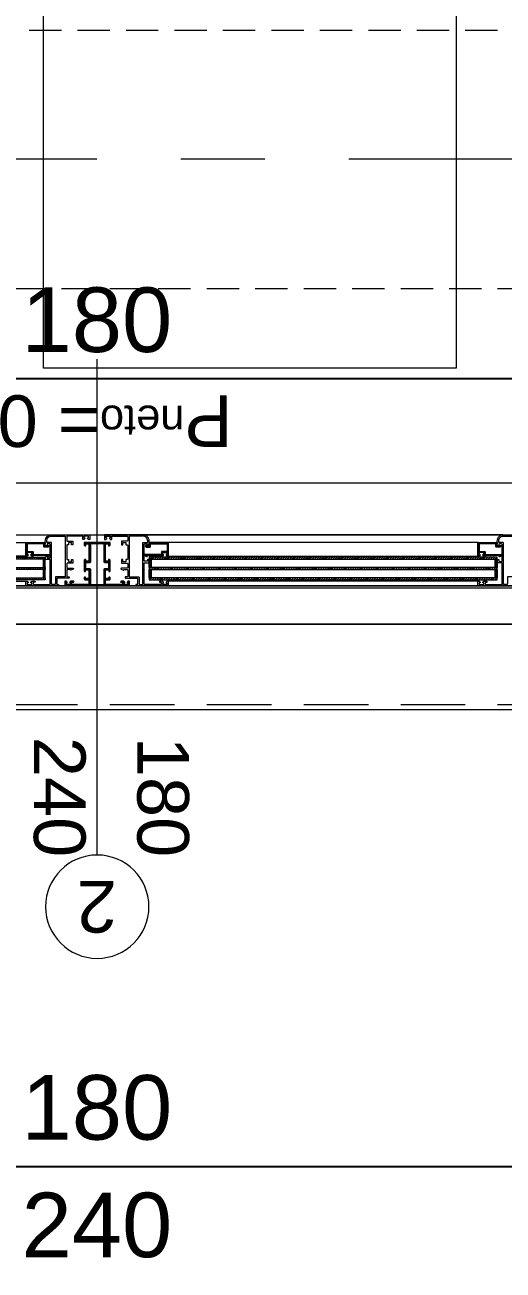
# Model space of a CAD drawing. Header units: feet. Extents: x 92587 to 97987, y -55119 to -48334.
# Drawn here: x 95160.2 to 95252.7, y -54312.4 to -54071.4 of the extents above; entities that cross this region are included whole.
import ezdxf

# ---------------------------------------------------------------- set-up
doc = ezdxf.new("R2010")
doc.units = ezdxf.units.FT
doc.header["$LTSCALE"] = 50
doc.header["$MEASUREMENT"] = 0
doc.linetypes.add('AXES', pattern=[2, 1.25, -0.25, 0.25, -0.25])
doc.linetypes.add('CACHE', pattern=[0.375, 0.25, -0.125])
doc.layers.get('0').update_dxf_attribs({"color": 8})
for name, color, linetype in [('AXES', 10, 'AXES'), ('BORD', 5, 'Continuous'), ('COTE 50ème', 1, 'Continuous')]:
    doc.layers.add(name, color=color, linetype=linetype)
for name, color, linetype, lineweight in [('BETON CACHE', 4, 'CACHE', 5), ('CONSOLE ISOL.', 214, 'Continuous', 15), ('MACONNERIE COUPE', 7, 'Continuous', 30), ('mobilimi', 8, 'Continuous', 9), ('WINDOWS', 21, 'Continuous', 5)]:
    doc.layers.add(name, color=color, linetype=linetype, lineweight=lineweight)
doc.styles.add('GENERATED_STYLE_1', font='arial.ttf')
doc.styles.add('RS_TXT_50', font='arial.ttf', dxfattribs={"height": 12.5})
doc.dimstyles.new('RS_50CM_LINEAIRE', dxfattribs={"dimscale": 5, "dimtxt": 12.5, "dimasz": 1.5, "dimexe": 1, "dimexo": 2.5, "dimgap": 1, "dimtad": 1, "dimdec": 1, "dimrnd": 0.5, "dimdsep": 46, "dimtxsty": 'RS_TXT_50', "dimblk1": 'ARCHTICK', "dimblk2": 'ARCHTICK', "dimsah": 1, "dimcen": 2.5, "dimdle": 1, "dimclrt": 4, "dimadec": 0, "dimazin": 2, "dimtfac": 1, "dimtdec": 1, "dimtix": 1, "dimtmove": 2, "dimatfit": 3, "dimfxl": 1, "dimtolj": 1, "dimtzin": 0, "dimarcsym": 0})
pattern_1 = [(135, (-46708.70849, -43852.52553), (-0.08838834765, -0.08838834765), [])]
pattern_2 = [(135, (-46708.9128, -43852.52553), (-0.2209708691, -0.2209708691), [])]

# ---------------------------------------------------------------- blocks, each defined once
blk = doc.blocks.new('A$C1cd8c289')
at = {"layer": 'AXES', "lineweight": 5, "ltscale": 1.3}
blk.add_line((3195, -3235), (-1985, -3235), dxfattribs=at)
blk = doc.blocks.new('DRITARE POS 2')
at = {"layer": 'WINDOWS'}
h = blk.add_hatch(dxfattribs=at)
h.set_pattern_fill('ANSI31', color=140, scale=2.5, angle=450)
h.set_pattern_definition(pattern_2)
h.paths.add_polyline_path([(-8.71, -80.01), (-8.71, -12.58), (-8.31, -12.58), (-8.31, -80.01)])
h.paths.add_polyline_path([(-6.71, -80.01), (-6.71, -12.58), (-6.31, -12.58), (-6.31, -80.01)])
h.paths.add_polyline_path([(-4.71, -80.02), (-4.71, -12.58), (-4.31, -12.58), (-4.31, -80.02)])
at = {"layer": 'WINDOWS', "transparency": 33554559}
h = blk.add_hatch(dxfattribs=at)
h.set_pattern_fill('ANSI31', color=140, angle=450)
h.set_pattern_definition([(135, (-46708.90849, -43835.52553), (-0.08838834765, -0.08838834765), [])])
h.paths.add_polyline_path([(-6.71, -12.58), (-8.31, -12.58), (-8.31, -12.98), (-6.71, -12.98)])
h.paths.add_polyline_path([(-4.71, -12.58), (-6.31, -12.58), (-6.31, -12.98), (-4.71, -12.98)])
h.paths.add_polyline_path([(-6.71, -79.61), (-8.31, -79.61), (-8.31, -80.01), (-6.71, -80.01)])
h.paths.add_polyline_path([(-4.71, -79.61), (-6.31, -79.61), (-6.31, -80.01), (-4.71, -80.01)])
h = blk.add_hatch(dxfattribs=at)
h.set_pattern_fill('ANSI31', color=256, angle=450)
h.set_pattern_definition(pattern_1)
h.paths.add_polyline_path([(-1.49, -76.33, 0.414214), (-1.55, -76.27), (-4.06, -76.27, 0.414214), (-4.11, -76.33), (-4.11, -76.54, 0.250765), (-4.09, -76.58), (-3.92, -76.71, 0.599022), (-3.83, -76.67), (-3.83, -76.59, -0.414214), (-3.78, -76.54), (-3.51, -76.54, -0.414214), (-3.46, -76.59), (-3.46, -77.34, -0.414214), (-3.51, -77.39), (-3.78, -77.39, -0.414214), (-3.83, -77.34), (-3.83, -77.26, 0.599022), (-3.92, -77.22), (-4.09, -77.35, 0.250765), (-4.11, -77.39), (-4.11, -77.6, 0.414214), (-4.06, -77.66), (-4.02, -77.66), (-4.02, -80.34, -0.414214), (-4.07, -80.4), (-4.15, -80.4, 0.603122), (-4.23, -80.55), (-3.98, -80.9, 0.737396), (-3.81, -80.85), (-3.81, -77.71, -0.414214), (-3.76, -77.66), (-3.31, -77.66, 0.414214), (-3.22, -77.56), (-3.22, -76.55, -0.414214), (-3.16, -76.5), (-1.81, -76.5, -0.414214), (-1.72, -76.59), (-1.72, -79.63, -0.414214), (-1.81, -79.73), (-2.28, -79.73, 0.414214), (-2.37, -79.82), (-2.37, -80.56, 1.657435), (-2.12, -80.43, -0.247394), (-2.15, -80.38), (-2.15, -80.01, -0.414214), (-2.09, -79.95), (-1.74, -79.95), (-1.74, -80.01), (-1.49, -80.01), (-1.49, -79.95)])
at = {"layer": 'WINDOWS'}
h = blk.add_hatch(dxfattribs=at)
h.set_pattern_fill('ANSI31', color=256, angle=450)
h.set_pattern_definition(pattern_1)
h.paths.add_polyline_path([(-9.61, -85.22, -0.414214), (-9.56, -85.16), (-9.26, -85.16, -0.414214), (-9.2, -85.22), (-9.2, -85.44, 1), (-9, -85.44), (-9, -84.9, 0.250765), (-9.02, -84.86), (-9.19, -84.74, 0.599022), (-9.28, -84.79), (-9.28, -84.87, -0.414214), (-9.33, -84.92), (-9.59, -84.92, -0.414214), (-9.65, -84.87), (-9.65, -84.08, -0.414214), (-9.59, -84.03), (-9.33, -84.03, -0.414214), (-9.28, -84.08), (-9.28, -84.19, 0.599022), (-9.19, -84.24), (-9.02, -84.13, 0.250765), (-9, -84.08), (-9, -83.84, 0.414214), (-9.05, -83.78), (-9.84, -83.78, 0.414214), (-9.89, -83.84), (-9.89, -90.06), (-9.89, -96.27, 0.414214), (-9.84, -96.33), (-9.05, -96.33, 0.414214), (-9, -96.27), (-9, -96.03, 0.250765), (-9.02, -95.98), (-9.19, -95.87, 0.599022), (-9.28, -95.92), (-9.28, -96.03, -0.414214), (-9.33, -96.08), (-9.59, -96.08, -0.414214), (-9.65, -96.03), (-9.65, -95.24, -0.414214), (-9.59, -95.19), (-9.33, -95.19, -0.414214), (-9.28, -95.24), (-9.28, -95.32, 0.599022), (-9.19, -95.37), (-9.02, -95.25, 0.250765), (-9, -95.21), (-9, -94.68, 1), (-9.2, -94.68), (-9.2, -94.89, -0.414214), (-9.26, -94.95), (-9.56, -94.95, -0.414214), (-9.61, -94.89), (-9.61, -91.72, -0.414214), (-9.56, -91.66), (-8.83, -91.66, -0.414214), (-8.74, -91.75), (-8.74, -92.41, 0.414214), (-8.55, -92.59), (-8.29, -92.59, 0.198912), (-8.25, -92.58), (-8.19, -92.52, 0.198912), (-8.18, -92.48), (-8.18, -92.37, 0.414214), (-8.23, -92.31), (-8.4, -92.31, -0.414214), (-8.46, -92.26), (-8.46, -91.75, -0.414214), (-8.36, -91.66), (-6.91, -91.66, -0.414214), (-6.81, -91.75), (-6.81, -92.26, -0.414214), (-6.87, -92.31), (-7.04, -92.31, 0.414214), (-7.09, -92.37), (-7.09, -92.48, 0.198912), (-7.08, -92.52), (-7.02, -92.58, 0.198912), (-6.98, -92.59), (-4.97, -92.59, 0.198912), (-4.93, -92.58), (-4.78, -92.42, 0.198912), (-4.76, -92.38), (-4.76, -92.31, 0.414214), (-4.82, -92.26), (-5, -92.26, -0.340481), (-5.13, -92.16), (-5.13, -91.75, -0.414214), (-5.04, -91.66), (-1.87, -91.66, -0.414214), (-1.77, -91.75), (-1.77, -92.16, -0.414214), (-1.87, -92.26), (-2.09, -92.26, 0.414214), (-2.15, -92.31), (-2.15, -92.38, 0.198912), (-2.13, -92.42), (-1.98, -92.58, 0.198912), (-1.94, -92.59), (-1.55, -92.59, 0.414214), (-1.49, -92.54), (-1.49, -90.06), (-1.49, -87.57, 0.414214), (-1.55, -87.52), (-1.94, -87.52, 0.198912), (-1.98, -87.53), (-2.13, -87.69, 0.198912), (-2.15, -87.73), (-2.15, -87.8, 0.414214), (-2.09, -87.85), (-1.87, -87.85, -0.414214), (-1.77, -87.95), (-1.77, -88.36, -0.414214), (-1.87, -88.45), (-5.04, -88.45, -0.414214), (-5.13, -88.36), (-5.13, -87.95, -0.340481), (-5, -87.85), (-4.82, -87.85, 0.414214), (-4.76, -87.8), (-4.76, -87.73, 0.198912), (-4.78, -87.69), (-4.93, -87.53, 0.198912), (-4.97, -87.52), (-6.98, -87.52, 0.198912), (-7.02, -87.53), (-7.08, -87.59, 0.198912), (-7.09, -87.63), (-7.09, -87.74, 0.414214), (-7.04, -87.8), (-6.87, -87.8, -0.414214), (-6.81, -87.85), (-6.81, -88.36, -0.414214), (-6.91, -88.45), (-8.36, -88.45, -0.414214), (-8.46, -88.36), (-8.46, -87.85, -0.414214), (-8.4, -87.8), (-8.23, -87.8, 0.414214), (-8.18, -87.74), (-8.18, -87.63, 0.198912), (-8.19, -87.59), (-8.25, -87.53, 0.198912), (-8.29, -87.52), (-8.55, -87.52, 0.414214), (-8.74, -87.7), (-8.74, -88.36, -0.414214), (-8.83, -88.45), (-9.56, -88.45, -0.414214), (-9.61, -88.39)])
h.paths.add_polyline_path([(-9.56, -88.73), (-6.63, -88.73), (-6.53, -88.64), (-6.53, -87.89), (-6.44, -87.8), (-5.51, -87.8), (-5.41, -87.89), (-5.41, -88.64), (-5.32, -88.73), (-1.83, -88.73), (-1.77, -88.79), (-1.77, -90.06), (-1.77, -91.32), (-1.83, -91.38), (-5.32, -91.38), (-5.41, -91.47), (-5.41, -92.22), (-5.51, -92.31), (-6.44, -92.31), (-6.53, -92.22), (-6.53, -91.47), (-6.63, -91.38), (-9.56, -91.38), (-9.61, -91.32), (-9.61, -90.06), (-9.61, -88.79)], flags=16)
h = blk.add_hatch(dxfattribs=at)
h.set_pattern_fill('ANSI31', color=140, scale=2.5, angle=450)
h.set_pattern_definition(pattern_2)
h.paths.add_polyline_path([(-8.71, -100.09), (-8.71, -167.42), (-8.31, -167.42), (-8.31, -100.09)])
h.paths.add_polyline_path([(-6.71, -100.09), (-6.71, -167.42), (-6.31, -167.42), (-6.31, -100.09)])
h.paths.add_polyline_path([(-4.71, -100.09), (-4.71, -167.42), (-4.31, -167.42), (-4.31, -100.09)])
at = {"layer": 'WINDOWS', "transparency": 33554559}
h = blk.add_hatch(dxfattribs=at)
h.set_pattern_fill('ANSI31', color=140, angle=450)
h.set_pattern_definition([(135, (-46708.90849, -43869.52553), (-0.08838834765, -0.08838834765), [])])
h.paths.add_polyline_path([(-6.71, -167.42), (-8.31, -167.42), (-8.31, -167.02), (-6.71, -167.02)])
h.paths.add_polyline_path([(-4.71, -167.42), (-6.31, -167.42), (-6.31, -167.02), (-4.71, -167.02)])
h.paths.add_polyline_path([(-6.71, -100.49), (-8.31, -100.49), (-8.31, -100.09), (-6.71, -100.09)])
h.paths.add_polyline_path([(-4.71, -100.49), (-6.31, -100.49), (-6.31, -100.09), (-4.71, -100.09)])
h = blk.add_hatch(dxfattribs=at)
h.set_pattern_fill('ANSI31', color=256, angle=450)
h.set_pattern_definition(pattern_1)
h.paths.add_polyline_path([(-1.49, -100.16), (-1.49, -100.1), (-1.74, -100.1), (-1.74, -100.16), (-2.09, -100.16, -0.414214), (-2.15, -100.1), (-2.15, -99.73, -0.247394), (-2.12, -99.68, 1.657435), (-2.37, -99.55), (-2.37, -100.29, 0.414214), (-2.28, -100.38), (-1.81, -100.38, -0.414214), (-1.72, -100.48), (-1.72, -103.52, -0.414214), (-1.81, -103.61), (-3.16, -103.61, -0.414214), (-3.22, -103.56), (-3.22, -102.55, 0.414214), (-3.31, -102.46), (-3.76, -102.46, -0.414214), (-3.81, -102.4), (-3.81, -99.26, 0.737396), (-3.98, -99.21), (-4.23, -99.57, 0.603122), (-4.15, -99.71), (-4.07, -99.71, -0.414214), (-4.02, -99.77), (-4.02, -102.46), (-4.06, -102.46, 0.414214), (-4.11, -102.51), (-4.11, -102.72, 0.250765), (-4.09, -102.76), (-3.92, -102.89, 0.599022), (-3.83, -102.85), (-3.83, -102.77, -0.414214), (-3.78, -102.72), (-3.51, -102.72, -0.414214), (-3.46, -102.77), (-3.46, -103.52, -0.414214), (-3.51, -103.58), (-3.78, -103.58, -0.414214), (-3.83, -103.52), (-3.83, -103.44, 0.599022), (-3.92, -103.4), (-4.09, -103.53, 0.250765), (-4.11, -103.58), (-4.11, -103.78, 0.414214), (-4.06, -103.84), (-1.55, -103.84, 0.414214), (-1.49, -103.78)])
h = blk.add_hatch(dxfattribs=at)
h.set_pattern_fill('ANSI31', color=256, angle=450)
h.set_pattern_definition([(135, (-46708.71279, -43862.46996), (-0.08838834765, -0.08838834765), [])])
h.paths.add_polyline_path([(-1.72, -167.05, -0.414214), (-1.81, -167.14), (-2.28, -167.14, 0.414214), (-2.37, -167.23), (-2.37, -167.97, 1.835735), (-2.15, -167.82), (-2.15, -167.36), (-1.74, -167.36), (-1.5, -167.42), (-1.5, -163.74, 0.414214), (-1.55, -163.69), (-4.06, -163.69, 0.414214), (-4.12, -163.74), (-4.12, -163.95, 0.250765), (-4.09, -163.99), (-3.92, -164.12, 0.599022), (-3.84, -164.08), (-3.84, -163.95), (-3.46, -163.95), (-3.46, -164.81), (-3.84, -164.81), (-3.84, -164.67, 0.649779), (-3.93, -164.63), (-4.1, -164.76, 0.212283), (-4.12, -164.81), (-4.12, -165.01, 0.414214), (-4.06, -165.07), (-4.02, -165.07), (-4.02, -167.81), (-4.15, -167.81, 0.603122), (-4.23, -167.96), (-3.99, -168.31, 0.737396), (-3.82, -168.26), (-3.82, -165.07), (-3.31, -165.07, 0.414214), (-3.22, -164.97), (-3.22, -163.91), (-1.81, -163.91, -0.414214), (-1.72, -164)])
at = {"layer": 'WINDOWS', "color": 165, "linetype": 'CACHE'}
blk.add_line((-32.9, -180), (-32.9, 0), dxfattribs=at)
at = {"layer": 'WINDOWS'}
for p, q in [((-0.01, -11.48), (0, -81.19)), ((-9.89, -16.28), (-9.89, -76.34)), ((-9, -16.26), (-9, -76.34)), ((-4.11, -76.33), (-4.12, -16.26)), ((-1.5, -16.26), (-1.49, -76.33)), ((-5.98, -80.95), (-7.66, -80.95)), ((-0.01, -168.52), (0, -98.92)), ((-9.89, -163.72), (-9.89, -103.78)), ((-9, -163.74), (-9, -103.78)), ((-4.11, -103.78), (-4.12, -163.74)), ((-1.5, -163.74), (-1.49, -103.78))]:
    blk.add_line(p, q, dxfattribs=at)
at = {"layer": 'WINDOWS', "color": 165}
blk.add_line((-61.99, -90.06), (34.01, -90.06), dxfattribs=at)
for points in [[(-9.9, 0), (-9.9, -180), (-33.9, -180), (-33.9, 0)], [(-10.3, -179.6), (-10.3, -0.4), (-9.9, 0), (-9.9, -180)], [(0, 0), (0, -180), (10, -180), (10, 0)]]:
    blk.add_lwpolyline(points, close=True, dxfattribs=at)
at = {"layer": 'WINDOWS'}
for points in [[(-9.9, -180), (-9.9, 0), (0, 0), (0, -180)], [(-1.77, -90.06), (-1.77, -88.79), (-1.83, -88.73), (-5.32, -88.73), (-5.41, -88.64), (-5.41, -87.89), (-5.51, -87.8), (-6.44, -87.8), (-6.53, -87.89), (-6.53, -88.64), (-6.63, -88.73), (-9.56, -88.73), (-9.61, -88.79), (-9.61, -90.06), (-9.61, -91.32), (-9.56, -91.38), (-6.63, -91.38), (-6.53, -91.47), (-6.53, -92.22), (-6.44, -92.31), (-5.51, -92.31), (-5.41, -92.22), (-5.41, -91.47), (-5.32, -91.38), (-1.83, -91.38), (-1.77, -91.32)]]:
    blk.add_lwpolyline(points, close=True, dxfattribs=at)
at = {"layer": 'WINDOWS', "color": 140}
for points in [[(-8.71, -80.01), (-8.71, -12.58), (-8.31, -12.58), (-8.31, -80.01)], [(-6.71, -80.01), (-6.71, -12.58), (-6.31, -12.58), (-6.31, -80.01)], [(-4.71, -80.02), (-4.71, -12.58), (-4.31, -12.58), (-4.31, -80.02)], [(-6.71, -79.61), (-8.31, -79.61), (-8.31, -80.01), (-6.71, -80.01)], [(-4.71, -79.61), (-6.31, -79.61), (-6.31, -80.01), (-4.71, -80.01)], [(-8.71, -100.09), (-8.71, -167.42), (-8.31, -167.42), (-8.31, -100.09)], [(-6.71, -100.49), (-8.31, -100.49), (-8.31, -100.09), (-6.71, -100.09)], [(-6.71, -100.09), (-6.71, -167.42), (-6.31, -167.42), (-6.31, -100.09)], [(-4.71, -100.49), (-6.31, -100.49), (-6.31, -100.09), (-4.71, -100.09)], [(-4.71, -100.09), (-4.71, -167.42), (-4.31, -167.42), (-4.31, -100.09)], [(-6.71, -167.42), (-8.31, -167.42), (-8.31, -167.02), (-6.71, -167.02)], [(-4.71, -167.42), (-6.31, -167.42), (-6.31, -167.02), (-4.71, -167.02)]]:
    blk.add_lwpolyline(points, close=True, dxfattribs=at)
at = {"layer": 'WINDOWS'}
for points in [[(0, -88.58, -0.414214), (-0.06, -88.64), (-0.84, -88.64, -0.414214), (-0.9, -88.58), (-0.9, -88.38, -0.250765), (-0.87, -88.33), (-0.7, -88.2, -0.599022), (-0.62, -88.24), (-0.62, -88.34, 0.414214), (-0.56, -88.39), (-0.3, -88.39, 0.414214), (-0.24, -88.34), (-0.24, -87.55, 0.414214), (-0.3, -87.5), (-0.56, -87.5, 0.414214), (-0.62, -87.55), (-0.62, -87.65, -0.599022), (-0.7, -87.69), (-0.87, -87.56, -0.250765), (-0.9, -87.52), (-0.9, -87.31, -0.414214), (-0.84, -87.26), (-0.34, -87.26, 0.414214), (-0.28, -87.2), (-0.28, -84.25, 0.414214), (-0.37, -84.16), (-1.12, -84.16, 0.414214), (-1.21, -84.25), (-1.21, -85.28, -0.414214), (-1.31, -85.37), (-1.87, -85.37, -0.414214), (-1.96, -85.28), (-1.96, -85.15, -0.414214), (-1.9, -85.09), (-1.55, -85.09, 0.414214), (-1.49, -85.03), (-1.49, -84.59, 0.414214), (-1.55, -84.53), (-1.9, -84.53, -0.414214), (-1.96, -84.47), (-1.96, -84.21, 0.414214), (-2.02, -84.16), (-4.7, -84.16, 0.414214), (-4.76, -84.21), (-4.76, -84.47, -0.414214), (-4.82, -84.53), (-5.17, -84.53, 0.414214), (-5.23, -84.59), (-5.23, -85.03, 0.414214), (-5.17, -85.09), (-4.82, -85.09, -0.414214), (-4.76, -85.15), (-4.76, -85.28, -0.414214), (-4.85, -85.37), (-5.41, -85.37, -0.414214), (-5.51, -85.28), (-5.51, -84.25, 0.414214), (-5.6, -84.16), (-6.38, -84.16, 0.414214), (-6.48, -84.25), (-6.48, -85.37, -0.809546), (-6.66, -85.41), (-6.85, -84.98, -0.543142), (-6.79, -84.9, 0.414214), (-6.74, -84.85), (-6.74, -84.25, 0.414214), (-6.83, -84.16), (-8.06, -84.16, 0.414214), (-8.12, -84.21), (-8.12, -84.57, -0.414214), (-8.18, -84.62), (-8.34, -84.62, -0.414214), (-8.4, -84.57), (-8.4, -82.35, 0.414214), (-8.49, -82.25), (-9.56, -82.25, 0.414214), (-9.61, -82.31), (-9.61, -82.51, -0.414214), (-9.67, -82.57), (-9.84, -82.57, -0.414214), (-9.89, -82.51), (-9.89, -76.34, -0.414214), (-9.84, -76.28), (-9.05, -76.28, -0.414214), (-9, -76.34), (-9, -76.54, -0.250765), (-9.02, -76.59), (-9.19, -76.72, -0.599022), (-9.28, -76.67), (-9.28, -76.58, 0.414214), (-9.33, -76.52), (-9.59, -76.52, 0.414214), (-9.65, -76.58), (-9.65, -77.36, 0.414214), (-9.59, -77.42), (-9.33, -77.42, 0.414214), (-9.28, -77.36), (-9.28, -77.27, -0.599022), (-9.19, -77.22), (-9.02, -77.35, -0.250765), (-9, -77.4), (-9, -77.98, -0.414214), (-9.05, -78.03), (-9.15, -78.03, -0.414214), (-9.2, -77.98), (-9.2, -77.72, 0.414214), (-9.26, -77.66), (-9.56, -77.66, 0.414214), (-9.61, -77.72), (-9.61, -80.89, 0.414214), (-9.56, -80.95), (-4.82, -80.95, 0.414214), (-4.76, -80.89), (-4.76, -80.07, -0.414214), (-4.71, -80.01), (-4.32, -80.01, -0.198912), (-4.28, -80.03), (-4.13, -80.18, -0.198912), (-4.11, -80.22), (-4.11, -80.29, -0.414214), (-4.17, -80.35), (-4.39, -80.35, 0.414214), (-4.48, -80.44), (-4.48, -80.85, 0.414214), (-4.39, -80.95), (-1.87, -80.95, 0.414214), (-1.77, -80.85), (-1.77, -80.44, 0.414214), (-1.87, -80.35), (-2.09, -80.35, -0.414214), (-2.15, -80.29), (-2.15, -80.22, -0.198912), (-2.13, -80.18), (-1.98, -80.03, -0.198912), (-1.94, -80.01), (-1.21, -80.01, -0.414214), (0, -81.23)], [(-1.74, -79.95), (-2.09, -79.95, 0.414214), (-2.15, -80.01), (-2.15, -80.38, 0.247394), (-2.12, -80.43, -1.657435), (-2.37, -80.56), (-2.37, -79.82, -0.414214), (-2.28, -79.73), (-1.81, -79.73, 0.414214), (-1.72, -79.63), (-1.72, -76.59, 0.414214), (-1.81, -76.5), (-3.16, -76.5, 0.414214), (-3.22, -76.55), (-3.22, -77.56, -0.414214), (-3.31, -77.66), (-3.76, -77.66, 0.414214), (-3.81, -77.71), (-3.81, -80.85, -0.737396), (-3.98, -80.9), (-4.23, -80.55, -0.603122), (-4.15, -80.4), (-4.07, -80.4, 0.414214), (-4.02, -80.34), (-4.02, -77.66), (-4.06, -77.66, -0.414214), (-4.11, -77.6), (-4.11, -77.39, -0.250765), (-4.09, -77.35), (-3.92, -77.22, -0.599022), (-3.83, -77.26), (-3.83, -77.34, 0.414214), (-3.78, -77.39), (-3.51, -77.39, 0.414214), (-3.46, -77.34), (-3.46, -76.59, 0.414214), (-3.51, -76.54), (-3.78, -76.54, 0.414214), (-3.83, -76.59), (-3.83, -76.67, -0.599022), (-3.92, -76.71), (-4.09, -76.58, -0.250765), (-4.11, -76.54), (-4.11, -76.33, -0.414214), (-4.06, -76.27), (-1.55, -76.27, -0.414214), (-1.49, -76.33), (-1.49, -79.95), (-1.49, -80.01), (-1.74, -80.01)], [(-1.49, -80.39, -0.414214), (-1.4, -80.29), (-1.18, -80.29), (-1.18, -80.29, -0.414214), (-0.28, -81.23), (-0.28, -83.82, -0.414214), (-0.34, -83.88), (-8.06, -83.88, -0.414214), (-8.12, -83.82), (-8.12, -82.07, 0.414214), (-8.21, -81.97), (-9.52, -81.97, -0.414214), (-9.61, -81.88), (-9.61, -81.32, -0.414214), (-9.52, -81.23), (-1.59, -81.23, 0.414214), (-1.49, -81.13)], [(-1.49, -90.06), (-1.49, -87.57, 0.414214), (-1.55, -87.52), (-1.94, -87.52, 0.198912), (-1.98, -87.53), (-2.13, -87.69, 0.198912), (-2.15, -87.73), (-2.15, -87.8, 0.414214), (-2.09, -87.85), (-1.87, -87.85, -0.414214), (-1.77, -87.95), (-1.77, -88.36, -0.414214), (-1.87, -88.45), (-5.04, -88.45, -0.414214), (-5.13, -88.36), (-5.13, -87.95, -0.340481), (-5, -87.85), (-4.82, -87.85, 0.414214), (-4.76, -87.8), (-4.76, -87.73, 0.198912), (-4.78, -87.69), (-4.93, -87.53, 0.198912), (-4.97, -87.52), (-6.98, -87.52, 0.198912), (-7.02, -87.53), (-7.08, -87.59, 0.198912), (-7.09, -87.63), (-7.09, -87.74, 0.414214), (-7.04, -87.8), (-6.87, -87.8, -0.414214), (-6.81, -87.85), (-6.81, -88.36, -0.414214), (-6.91, -88.45), (-8.36, -88.45, -0.414214), (-8.46, -88.36), (-8.46, -87.85, -0.414214), (-8.4, -87.8), (-8.23, -87.8, 0.414214), (-8.18, -87.74), (-8.18, -87.63, 0.198912), (-8.19, -87.59), (-8.25, -87.53, 0.198912), (-8.29, -87.52), (-8.55, -87.52, 0.414214), (-8.74, -87.7), (-8.74, -88.36, -0.414214), (-8.83, -88.45), (-9.56, -88.45, -0.414214), (-9.61, -88.39), (-9.61, -85.22, -0.414214), (-9.56, -85.16), (-9.26, -85.16, -0.414214), (-9.2, -85.22), (-9.2, -85.44, 1), (-9, -85.44), (-9, -84.9, 0.250765), (-9.02, -84.86), (-9.19, -84.74, 0.599022), (-9.28, -84.79), (-9.28, -84.87, -0.414214), (-9.33, -84.92), (-9.59, -84.92, -0.414214), (-9.65, -84.87), (-9.65, -84.08, -0.414214), (-9.59, -84.03), (-9.33, -84.03, -0.414214), (-9.28, -84.08), (-9.28, -84.19, 0.599022), (-9.19, -84.24), (-9.02, -84.13, 0.250765), (-9, -84.08), (-9, -83.84, 0.414214), (-9.05, -83.78), (-9.84, -83.78, 0.414214), (-9.89, -83.84), (-9.89, -90.06), (-9.89, -96.27, 0.414214), (-9.84, -96.33), (-9.05, -96.33, 0.414214), (-9, -96.27), (-9, -96.03, 0.250765), (-9.02, -95.98), (-9.19, -95.87, 0.599022), (-9.28, -95.92), (-9.28, -96.03, -0.414214), (-9.33, -96.08), (-9.59, -96.08, -0.414214), (-9.65, -96.03), (-9.65, -95.24, -0.414214), (-9.59, -95.19), (-9.33, -95.19, -0.414214), (-9.28, -95.24), (-9.28, -95.32, 0.599022), (-9.19, -95.37), (-9.02, -95.25, 0.250765), (-9, -95.21), (-9, -94.68, 1), (-9.2, -94.68), (-9.2, -94.89, -0.414214), (-9.26, -94.95), (-9.56, -94.95, -0.414214), (-9.61, -94.89), (-9.61, -91.72, -0.414214), (-9.56, -91.66), (-8.83, -91.66, -0.414214), (-8.74, -91.75), (-8.74, -92.41, 0.414214), (-8.55, -92.59), (-8.29, -92.59, 0.198912), (-8.25, -92.58), (-8.19, -92.52, 0.198912), (-8.18, -92.48), (-8.18, -92.37, 0.414214), (-8.23, -92.31), (-8.4, -92.31, -0.414214), (-8.46, -92.26), (-8.46, -91.75, -0.414214), (-8.36, -91.66), (-6.91, -91.66, -0.414214), (-6.81, -91.75), (-6.81, -92.26, -0.414214), (-6.87, -92.31), (-7.04, -92.31, 0.414214), (-7.09, -92.37), (-7.09, -92.48, 0.198912), (-7.08, -92.52), (-7.02, -92.58, 0.198912), (-6.98, -92.59), (-4.97, -92.59, 0.198912), (-4.93, -92.58), (-4.78, -92.42, 0.198912), (-4.76, -92.38), (-4.76, -92.31, 0.414214), (-4.82, -92.26), (-5, -92.26, -0.340481), (-5.13, -92.16), (-5.13, -91.75, -0.414214), (-5.04, -91.66), (-1.87, -91.66, -0.414214), (-1.77, -91.75), (-1.77, -92.16, -0.414214), (-1.87, -92.26), (-2.09, -92.26, 0.414214), (-2.15, -92.31), (-2.15, -92.38, 0.198912), (-2.13, -92.42), (-1.98, -92.58, 0.198912), (-1.94, -92.59), (-1.55, -92.59, 0.414214), (-1.49, -92.54)], [(0, -91.53, 0.414214), (-0.06, -91.47), (-0.84, -91.47, 0.414214), (-0.9, -91.53), (-0.9, -91.74, 0.250765), (-0.87, -91.78), (-0.7, -91.91, 0.599022), (-0.62, -91.87), (-0.62, -91.77, -0.414214), (-0.56, -91.72), (-0.3, -91.72, -0.414214), (-0.24, -91.77), (-0.24, -92.56, -0.414214), (-0.3, -92.61), (-0.56, -92.61, -0.414214), (-0.62, -92.56), (-0.62, -92.46, 0.599022), (-0.7, -92.42), (-0.87, -92.55, 0.250765), (-0.9, -92.59), (-0.9, -92.8, 0.414214), (-0.84, -92.86), (-0.34, -92.86, -0.414214), (-0.28, -92.91), (-0.28, -95.86, -0.414214), (-0.37, -95.95), (-1.12, -95.95, -0.414214), (-1.21, -95.86), (-1.21, -94.83, 0.414214), (-1.31, -94.74), (-1.87, -94.74, 0.414214), (-1.96, -94.83), (-1.96, -94.96, 0.414214), (-1.9, -95.02), (-1.55, -95.02, -0.414214), (-1.49, -95.08), (-1.49, -95.52, -0.414214), (-1.55, -95.58), (-1.9, -95.58, 0.414214), (-1.96, -95.64), (-1.96, -95.9, -0.414214), (-2.02, -95.95), (-4.7, -95.95, -0.414214), (-4.76, -95.9), (-4.76, -95.64, 0.414214), (-4.82, -95.58), (-5.17, -95.58, -0.414214), (-5.23, -95.52), (-5.23, -95.08, -0.414214), (-5.17, -95.02), (-4.82, -95.02, 0.414214), (-4.76, -94.96), (-4.76, -94.83, 0.414214), (-4.85, -94.74), (-5.41, -94.74, 0.414214), (-5.51, -94.83), (-5.51, -95.86, -0.414214), (-5.6, -95.95), (-6.38, -95.95, -0.414214), (-6.48, -95.86), (-6.48, -94.74, 0.809546), (-6.66, -94.7), (-6.85, -95.13, 0.543142), (-6.79, -95.21, -0.414214), (-6.74, -95.26), (-6.74, -95.86, -0.414214), (-6.83, -95.95), (-8.06, -95.95, -0.414214), (-8.12, -95.9), (-8.12, -95.54, 0.414214), (-8.18, -95.49), (-8.34, -95.49, 0.414214), (-8.4, -95.54), (-8.4, -97.76, -0.414214), (-8.49, -97.86), (-9.56, -97.86, -0.414214), (-9.61, -97.8), (-9.61, -97.6, 0.414214), (-9.67, -97.54), (-9.84, -97.54, 0.414214), (-9.89, -97.6), (-9.89, -103.78, 0.414214), (-9.84, -103.83), (-9.05, -103.83, 0.414214), (-9, -103.78), (-9, -103.57, 0.250765), (-9.02, -103.52), (-9.19, -103.39, 0.599022), (-9.28, -103.44), (-9.28, -103.53, -0.414214), (-9.33, -103.59), (-9.59, -103.59, -0.414214), (-9.65, -103.53), (-9.65, -102.75, -0.414214), (-9.59, -102.69), (-9.33, -102.69, -0.414214), (-9.28, -102.75), (-9.28, -102.84, 0.599022), (-9.19, -102.89), (-9.02, -102.76, 0.250765), (-9, -102.71), (-9, -102.13, 0.414214), (-9.05, -102.08), (-9.15, -102.08, 0.414214), (-9.2, -102.13), (-9.2, -102.39, -0.414214), (-9.26, -102.45), (-9.56, -102.45, -0.414214), (-9.61, -102.39), (-9.61, -99.22, -0.414214), (-9.56, -99.16), (-5.47, -99.16, -0.414214), (-5.41, -99.22), (-5.41, -100.04, 0.414214), (-5.36, -100.1), (-4.97, -100.1, 0.198912), (-4.93, -100.08), (-4.78, -99.93, 0.198912), (-4.76, -99.89), (-4.76, -99.82, 0.414214), (-4.82, -99.76), (-5.04, -99.76, -0.414214), (-5.13, -99.67), (-5.13, -99.26, -0.414214), (-5.04, -99.16), (-1.87, -99.16, -0.414214), (-1.77, -99.26), (-1.77, -99.67, -0.414214), (-1.87, -99.76), (-2.09, -99.76, 0.414214), (-2.15, -99.82), (-2.15, -99.89, 0.198912), (-2.13, -99.93), (-1.98, -100.08, 0.198912), (-1.94, -100.1), (-1.21, -100.1, 0.414214), (0, -98.88)], [(-1.49, -99.72, 0.414214), (-1.4, -99.82), (-1.18, -99.82), (-1.18, -99.82, 0.414214), (-0.28, -98.88), (-0.28, -96.29, 0.414214), (-0.34, -96.23), (-8.06, -96.23, 0.414214), (-8.12, -96.29), (-8.12, -98.04, -0.414214), (-8.21, -98.14), (-9.52, -98.14, 0.414214), (-9.61, -98.23), (-9.61, -98.79, 0.414214), (-9.52, -98.88), (-1.59, -98.88, -0.414214), (-1.49, -98.98)], [(-1.74, -100.16), (-2.09, -100.16, -0.414214), (-2.15, -100.1), (-2.15, -99.73, -0.247394), (-2.12, -99.68, 1.657435), (-2.37, -99.55), (-2.37, -100.29, 0.414214), (-2.28, -100.38), (-1.81, -100.38, -0.414214), (-1.72, -100.48), (-1.72, -103.52, -0.414214), (-1.81, -103.61), (-3.16, -103.61, -0.414214), (-3.22, -103.56), (-3.22, -102.55, 0.414214), (-3.31, -102.46), (-3.76, -102.46, -0.414214), (-3.81, -102.4), (-3.81, -99.26, 0.737396), (-3.98, -99.21), (-4.23, -99.57, 0.603122), (-4.15, -99.71), (-4.07, -99.71, -0.414214), (-4.02, -99.77), (-4.02, -102.46), (-4.06, -102.46, 0.414214), (-4.11, -102.51), (-4.11, -102.72, 0.250765), (-4.09, -102.76), (-3.92, -102.89, 0.599022), (-3.83, -102.85), (-3.83, -102.77, -0.414214), (-3.78, -102.72), (-3.51, -102.72, -0.414214), (-3.46, -102.77), (-3.46, -103.52, -0.414214), (-3.51, -103.58), (-3.78, -103.58, -0.414214), (-3.83, -103.52), (-3.83, -103.44, 0.599022), (-3.92, -103.4), (-4.09, -103.53, 0.250765), (-4.11, -103.58), (-4.11, -103.78, 0.414214), (-4.06, -103.84), (-1.55, -103.84, 0.414214), (-1.49, -103.78), (-1.49, -100.16), (-1.49, -100.1), (-1.74, -100.1)], [(-1.74, -167.36), (-2.09, -167.36, 0.414214), (-2.15, -167.42), (-2.15, -167.79, 0.247394), (-2.13, -167.84, -1.657435), (-2.37, -167.97), (-2.37, -167.23, -0.414214), (-2.28, -167.14), (-1.81, -167.14, 0.414214), (-1.72, -167.05), (-1.72, -164, 0.414214), (-1.81, -163.91), (-3.16, -163.91, 0.414214), (-3.22, -163.97), (-3.22, -164.97, -0.414214), (-3.31, -165.07), (-3.76, -165.07, 0.414214), (-3.82, -165.12), (-3.82, -168.26, -0.737396), (-3.99, -168.31), (-4.23, -167.96, -0.603122), (-4.15, -167.81), (-4.08, -167.81, 0.414214), (-4.02, -167.75), (-4.02, -165.07), (-4.06, -165.07, -0.414214), (-4.12, -165.01), (-4.12, -164.81, -0.250765), (-4.09, -164.76), (-3.92, -164.63, -0.599022), (-3.84, -164.67), (-3.84, -164.75, 0.414214), (-3.78, -164.81), (-3.52, -164.81, 0.414214), (-3.46, -164.75), (-3.46, -164, 0.414214), (-3.52, -163.95), (-3.78, -163.95, 0.414214), (-3.84, -164), (-3.84, -164.08, -0.599022), (-3.92, -164.12), (-4.09, -163.99, -0.250765), (-4.12, -163.95), (-4.12, -163.74, -0.414214), (-4.06, -163.69), (-1.55, -163.69, -0.414214), (-1.5, -163.74), (-1.5, -167.36), (-1.5, -167.42), (-1.74, -167.42)], [(-1.5, -167.79, -0.414214), (-1.4, -167.7), (-1.18, -167.7), (-1.18, -167.7, -0.414214), (-0.28, -168.63), (-0.28, -171.23, -0.414214), (-0.34, -171.28), (-8.07, -171.28, -0.414214), (-8.12, -171.23), (-8.12, -169.47, 0.414214), (-8.22, -169.38), (-9.52, -169.38, -0.414214), (-9.62, -169.29), (-9.62, -168.73, -0.414214), (-9.52, -168.63), (-1.59, -168.63, 0.414214), (-1.5, -168.54)]]:
    blk.add_lwpolyline(points, format="xyb", close=True, dxfattribs=at)
at = {"layer": 'WINDOWS', "color": 165}
blk.add_lwpolyline([(-71.99, -80.06, 1), (-71.99, -100.06, 1)], format="xyb", close=True, dxfattribs=at)
at = {"layer": 'WINDOWS'}
blk.add_lwpolyline([(-9.9, -169.92), (-9.9, -163.74, -0.414214), (-9.84, -163.69), (-9.06, -163.69, -0.414214), (-9, -163.74), (-9, -163.95, -0.250765), (-9.03, -163.99), (-9.19, -164.12, -0.599022), (-9.28, -164.08), (-9.28, -163.98, 0.414214), (-9.34, -163.93), (-9.6, -163.93, 0.414214), (-9.65, -163.98), (-9.65, -164.77, 0.414214), (-9.6, -164.82), (-9.34, -164.82, 0.414214), (-9.28, -164.77), (-9.28, -164.67, -0.599022), (-9.19, -164.63), (-9.03, -164.76, -0.250765), (-9, -164.81), (-9, -165.38, -0.414214), (-9.06, -165.44), (-9.15, -165.44, -0.414214), (-9.21, -165.38), (-9.21, -165.12, 0.414214), (-9.26, -165.07), (-9.56, -165.07, 0.414214), (-9.62, -165.12), (-9.62, -168.3, 0.414214), (-9.56, -168.35), (-5.47, -168.35, 0.414214), (-5.42, -168.3), (-5.42, -167.47, -0.414214), (-5.36, -167.42), (-4.97, -167.42, -0.198912), (-4.93, -167.44), (-4.78, -167.59, -0.198912), (-4.76, -167.63), (-4.76, -167.7, -0.414214), (-4.82, -167.75), (-5.04, -167.75, 0.414214), (-5.14, -167.85), (-5.14, -168.26, 0.414214), (-5.04, -168.35), (-1.87, -168.35, 0.414214), (-1.78, -168.26), (-1.78, -167.85, 0.414214), (-1.87, -167.75), (-2.09, -167.75, -0.414214), (-2.15, -167.7), (-2.15, -167.63, -0.198912), (-2.13, -167.59), (-1.98, -167.44, -0.198912), (-1.94, -167.42), (-1.22, -167.42, -0.414214), (0, -168.63)], format="xyb", dxfattribs=at)
at = {"layer": 'WINDOWS', "color": 165, "char_height": 10, "attachment_point": 7, "style": 'GENERATED_STYLE_1'}
for s, insert, rotation in [('\\A1;\\pt0;P{\\H0.6x;neto}= 0', (27.15, -116.22), 90), ('\\A1;\\pt0;240{\\H0.66x;\\S^  ;}', (-39.11, -74.88), 180), ('\\A1;\\pt0;2', (-66.99, -93.87), 90), ('\\A1;\\pt0;180{\\H0.66x;\\S^  ;}', (-39.11, -94.89), 180)]:
    blk.add_mtext(s, dxfattribs=dict(at, insert=insert, rotation=rotation))
blk = doc.blocks.new('_ArchTick')
at = {"color": 0, "linetype": 'ByBlock', "const_width": 0.15}
blk.add_lwpolyline([(-0.5, -0.5), (0.5, 0.5)], dxfattribs=at)
blk = doc.blocks.new('*D1781')
at = {"layer": 'COTE 50ème', "color": 0, "lineweight": -2, "ltscale": 0.5, "transparency": 16777216}
for p, q in [((95084.11, -54199.86), (95084.11, -54297.36)), ((95264.11, -54199.86), (95264.11, -54297.36)), ((95079.11, -54292.36), (95269.11, -54292.36))]:
    blk.add_line(p, q, dxfattribs=at)
at = {"layer": 'Defpoints', "color": 0, "ltscale": 0.5, "transparency": 16777216}
for p in [(95084.11, -54187.36), (95264.11, -54187.36), (95264.11, -54292.36)]:
    blk.add_point(p, dxfattribs=at)
at = {"layer": 'COTE 50ème', "color": 0, "lineweight": -2, "ltscale": 0.5, "transparency": 16777216, "xscale": 7.5, "yscale": 7.5, "zscale": 7.5, "rotation": 180}
blk.add_blockref('_ArchTick', (95084.11, -54292.36), dxfattribs=at)
at = {"layer": 'COTE 50ème', "color": 0, "lineweight": -2, "ltscale": 0.5, "transparency": 16777216, "xscale": 7.5, "yscale": 7.5, "zscale": 7.5}
blk.add_blockref('_ArchTick', (95264.11, -54292.36), dxfattribs=at)
at = {"layer": 'COTE 50ème', "color": 4, "lineweight": 5, "ltscale": 0.5, "transparency": 16777216, "char_height": 12.5, "attachment_point": 5, "style": 'RS_TXT_50'}
for s, insert in [('\\A1;180', (95174.11, -54280.98)), ('\\A1;240', (95174.11, -54303.74))]:
    blk.add_mtext(s, dxfattribs=dict(at, insert=insert))
blk = doc.blocks.new('*D1804')
at = {"layer": 'COTE 50ème', "color": 0, "lineweight": -2, "ltscale": 0.5, "transparency": 16777216}
for p, q in [((94724.11, -54199.86), (94724.11, -54337.36)), ((95349.11, -54199.86), (95349.11, -54337.36)), ((94719.11, -54332.36), (95354.11, -54332.36))]:
    blk.add_line(p, q, dxfattribs=at)
at = {"layer": 'Defpoints', "color": 0, "ltscale": 0.5, "transparency": 16777216}
for p in [(94724.11, -54187.36), (95349.11, -54187.36), (95349.11, -54332.36)]:
    blk.add_point(p, dxfattribs=at)
at = {"layer": 'COTE 50ème', "color": 0, "lineweight": -2, "ltscale": 0.5, "transparency": 16777216, "xscale": 7.5, "yscale": 7.5, "zscale": 7.5, "rotation": 180}
blk.add_blockref('_ArchTick', (94724.11, -54332.36), dxfattribs=at)
at = {"layer": 'COTE 50ème', "color": 0, "lineweight": -2, "ltscale": 0.5, "transparency": 16777216, "xscale": 7.5, "yscale": 7.5, "zscale": 7.5}
blk.add_blockref('_ArchTick', (95349.11, -54332.36), dxfattribs=at)
at = {"layer": 'COTE 50ème', "color": 4, "lineweight": 5, "ltscale": 0.5, "transparency": 16777216, "insert": (95036.61, -54320.98), "char_height": 12.5, "attachment_point": 5, "style": 'RS_TXT_50'}
blk.add_mtext('\\A1;625', dxfattribs=at)
blk = doc.blocks.new('*D1808')
at = {"layer": 'COTE 50ème', "color": 0, "lineweight": -2, "ltscale": 0.5, "transparency": 16777216}
for p, q in [((94514.11, -54084.86), (94514.11, -54377.36)), ((96914.11, -54084.86), (96914.11, -54377.36)), ((94509.11, -54372.36), (96919.11, -54372.36))]:
    blk.add_line(p, q, dxfattribs=at)
at = {"layer": 'Defpoints', "color": 0, "ltscale": 0.5, "transparency": 16777216}
for p in [(94514.11, -54072.36), (96914.11, -54072.36), (96914.11, -54372.36)]:
    blk.add_point(p, dxfattribs=at)
at = {"layer": 'COTE 50ème', "color": 0, "lineweight": -2, "ltscale": 0.5, "transparency": 16777216, "xscale": 7.5, "yscale": 7.5, "zscale": 7.5, "rotation": 180}
blk.add_blockref('_ArchTick', (94514.11, -54372.36), dxfattribs=at)
at = {"layer": 'COTE 50ème', "color": 0, "lineweight": -2, "ltscale": 0.5, "transparency": 16777216, "xscale": 7.5, "yscale": 7.5, "zscale": 7.5}
blk.add_blockref('_ArchTick', (96914.11, -54372.36), dxfattribs=at)
at = {"layer": 'COTE 50ème', "color": 4, "lineweight": 5, "ltscale": 0.5, "transparency": 16777216, "insert": (95714.11, -54360.98), "char_height": 12.5, "attachment_point": 5, "style": 'RS_TXT_50'}
blk.add_mtext('\\A1;2400', dxfattribs=at)
blk = doc.blocks.new('*D1481')
at = {"layer": 'COTE 50ème', "color": 0, "lineweight": -2, "ltscale": 0.5, "transparency": 16777216}
for p, q in [((95084.11, -54149.86), (95084.11, -54134.9)), ((95264.11, -54149.86), (95264.11, -54134.9)), ((95269.11, -54139.9), (95079.11, -54139.9))]:
    blk.add_line(p, q, dxfattribs=at)
at = {"layer": 'Defpoints', "color": 0, "ltscale": 0.5, "transparency": 16777216}
for p in [(95084.11, -54139.9), (95084.11, -54162.36), (95264.11, -54162.36)]:
    blk.add_point(p, dxfattribs=at)
at = {"layer": 'COTE 50ème', "color": 0, "lineweight": -2, "ltscale": 0.5, "transparency": 16777216, "xscale": 7.5, "yscale": 7.5, "zscale": 7.5, "rotation": 180}
blk.add_blockref('_ArchTick', (95084.11, -54139.9), dxfattribs=at)
at = {"layer": 'COTE 50ème', "color": 0, "lineweight": -2, "ltscale": 0.5, "transparency": 16777216, "xscale": 7.5, "yscale": 7.5, "zscale": 7.5}
blk.add_blockref('_ArchTick', (95264.11, -54139.9), dxfattribs=at)
at = {"layer": 'COTE 50ème', "color": 4, "lineweight": 5, "ltscale": 0.5, "transparency": 16777216, "insert": (95174.11, -54128.52), "char_height": 12.5, "attachment_point": 5, "style": 'RS_TXT_50'}
blk.add_mtext('\\A1;180', dxfattribs=at)

msp = doc.modelspace()

# ---------------------------------------------------------------- linework, layer by layer
at = {"layer": 'BETON CACHE', "lineweight": 5, "ltscale": 0.5}
for points in [[(94614.11, -54122.36), (96814.11, -54122.36), (96814.11, -52057.36), (94614.11, -52057.36)], [(94664.11, -54072.36), (96764.11, -54072.36), (96764.11, -52107.36), (94664.11, -52107.36)]]:
    msp.add_lwpolyline(points, close=True, dxfattribs=at)
at = {"layer": 'BORD', "lineweight": 5, "ltscale": 0.5}
msp.add_lwpolyline([(94614.11, -52462.36), (94614.11, -53782.36), (94514.11, -53782.36), (94514.11, -54057.36), (94614.11, -54057.36), (94614.11, -54122.36), (94724.11, -54122.36), (94724.11, -54187.36), (95349.11, -54187.36), (95349.11, -54122.36), (96079.11, -54122.36), (96079.11, -54187.36), (96704.11, -54187.36), (96704.11, -54122.36), (96814.11, -54122.36), (96814.11, -54057.36), (96914.11, -54057.36), (96914.11, -53782.36), (96814.11, -53782.36), (96814.11, -52462.36)], dxfattribs=at)
at = {"layer": 'CONSOLE ISOL.'}
msp.add_lwpolyline([(94614.11, -53122.36), (95309.11, -53122.36), (95309.11, -52902.36), (95449.11, -52902.36), (95449.11, -53272.36), (95714.11, -53272.36), (95714.11, -54122.36), (95349.11, -54122.36), (95349.11, -54187.36), (94724.11, -54187.36), (94724.11, -54122.36), (94614.11, -54122.36), (94614.11, -54057.36), (94514.11, -54057.36), (94514.11, -53782.36), (94614.11, -53782.36)], close=True, dxfattribs=at)
msp.add_lwpolyline([(94614.11, -53122.36), (95309.11, -53122.36), (95309.11, -52902.36), (95449.11, -52902.36), (95449.11, -53272.36), (95714.11, -53272.36), (95714.11, -54122.36), (95349.11, -54122.36), (95349.11, -54187.36), (94724.11, -54187.36), (94724.11, -54122.36), (94614.11, -54122.36), (94614.11, -54057.36), (94514.11, -54057.36), (94514.11, -53782.36), (94614.11, -53782.36)], close=True, dxfattribs=at)
at = {"layer": 'mobilimi'}
msp.add_lwpolyline([(95243.61, -53957.8), (95243.61, -54137.8), (95163.8, -54137.8), (95163.8, -53957.8)], close=True, dxfattribs=at)

# ---------------------------------------------------------------- block references
at = {"lineweight": 5, "rotation": 90.00000000000001}
msp.add_blockref('DRITARE POS 2', (95084.11, -54170.06), dxfattribs=at)
at = {"layer": 'MACONNERIE COUPE', "lineweight": 5, "ltscale": 0.5}
msp.add_blockref('A$C1cd8c289', (94709.11, -50862.36), dxfattribs=at)

# ---------------------------------------------------------------- dimensions: what is measured, and where the dimension line sits
at = {"layer": 'COTE 50ème', "lineweight": 5, "ltscale": 0.5}
for base, p1, p2, picture, middle in [((96914.11, -54372.36), (94514.11, -54072.36), (96914.11, -54072.36), '*D1808', (95714.11, -54360.98)), ((95084.11, -54139.9), (95264.11, -54162.36), (95084.11, -54162.36), '*D1481', (95174.11, -54128.52)), ((95349.11, -54332.36), (94724.11, -54187.36), (95349.11, -54187.36), '*D1804', (95036.61, -54320.98))]:
    dim = msp.add_linear_dim(base=base, p1=p1, p2=p2, dimstyle='RS_50CM_LINEAIRE', dxfattribs=at)
    dim.commit()
    dim.dimension.update_dxf_attribs({"geometry": picture, "text_midpoint": middle})
dim = msp.add_linear_dim(base=(95264.11, -54292.36), p1=(95084.11, -54187.36), p2=(95264.11, -54187.36), text='<>\\X240', dimstyle='RS_50CM_LINEAIRE', dxfattribs=at)
dim.commit()
dim.dimension.update_dxf_attribs({"geometry": '*D1781', "text_midpoint": (95174.11, -54292.36)})

doc.saveas('drawing.dxf')
